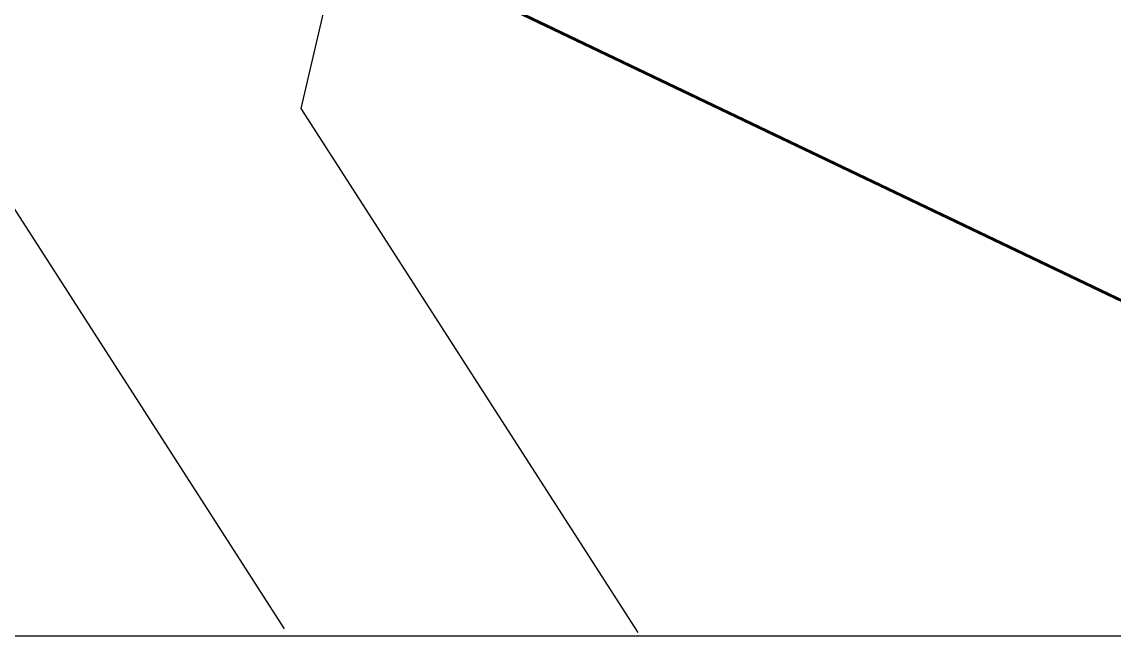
# Model space of a CAD drawing. Header units: millimetres. Extents: x 387826 to 388039216, y 3325062 to 3325368396.
# Drawn here: x 387644377 to 387755193, y 3324716069 to 3324778405 of the extents above; entities that cross this region are included whole.
import ezdxf

# ---------------------------------------------------------------- set-up
doc = ezdxf.new("R2010")
doc.units = ezdxf.units.MM
doc.header["$LTSCALE"] = 1000
doc.header["$MEASUREMENT"] = 0
doc.linetypes.add('DASH', pattern=[0.35, 0.25, -0.1])
for name, color, linetype in [('0-SITE', 7, 'Continuous'), ('0-非设计区域', 250, 'Continuous'), ('000-Earth-MSCQ（不打印）$0$RD-红线', 7, 'Continuous'), ('0NT-Border', 21, 'DASH')]:
    doc.layers.add(name, color=color, linetype=linetype)
doc.layers.add('0NT-辅助线（不打印）', color=157, linetype='Continuous', plot=False)

# ---------------------------------------------------------------- blocks, each defined once
blk = doc.blocks.new('000-Earth-MSCQ（不打印）')
at = {"layer": '000-Earth-MSCQ（不打印）$0$RD-红线', "color": 1, "ltscale": 10, "flags": 128}
blk.add_lwpolyline([(387688576, 3324790022), (387676521, 3324786165), (387672686, 3324769623), (387678610, 3324760412, 0.4807299)], format="xyb", dxfattribs=at)
for points in [[(387642003, 3324761864), (387670975, 3324716817)], [(387678610, 3324760412), (387706882, 3324716451)]]:
    blk.add_lwpolyline(points, dxfattribs=at)

msp = doc.modelspace()

# ---------------------------------------------------------------- linework, layer by layer
at = {"layer": '0-非设计区域', "ltscale": 10}
msp.add_lwpolyline([(387826303, 3325167825), (387941061, 3325112954), (387853235, 3324929271), (387845394, 3324933020), (387757568, 3324749337), (387642809, 3324804208), (387730636, 3324987891), (387738476, 3324984142)], close=True, dxfattribs=at)
at = {"layer": '0NT-Border', "linetype": 'DASH', "ltscale": 4, "const_width": 300}
msp.add_lwpolyline([(387686723, 3324896049), (387801481, 3324841178), (387757568, 3324749337), (387642809, 3324804208)], close=True, dxfattribs=at)
at = {"layer": '0NT-辅助线（不打印）', "ltscale": 10}
msp.add_lwpolyline([(387438545, 3325267158), (388035340, 3325267158), (388035340, 3324716069), (387438545, 3324716069)], close=True, dxfattribs=at)

# ---------------------------------------------------------------- block references
at = {"layer": '0-SITE', "ltscale": 10}
msp.add_blockref('000-Earth-MSCQ（不打印）', (0, 0), dxfattribs=at)

doc.saveas('drawing.dxf')
